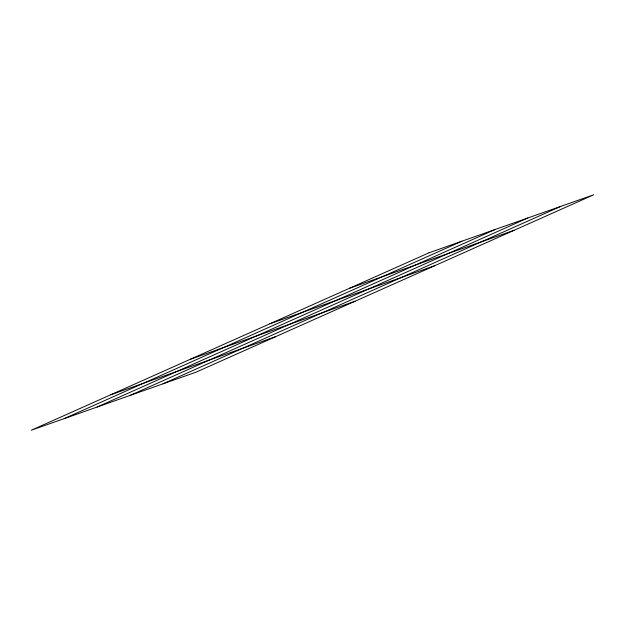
<?xml version="1.0" encoding="UTF-8"?>
<svg xmlns="http://www.w3.org/2000/svg" width="625" height="625" viewBox="0 0 625 625"><rect width="100%" height="100%" fill="white"/><g stroke="black" fill="none" stroke-linecap="round" stroke-linejoin="round"><path stroke-width="0.94" d="M64.195 418.625L461.984 241.188M97.133 407.023L494.922 229.586M130.078 395.414L527.867 217.977M163.016 383.812L560.805 206.375M349.484 288.281L514.195 230.258M269.922 323.766L434.633 265.742M190.367 359.258L355.078 301.234M110.805 394.742L275.516 336.719M429.039 252.789L31.25 430.234L195.961 372.211L593.75 194.766L429.039 252.789"/></g></svg>
